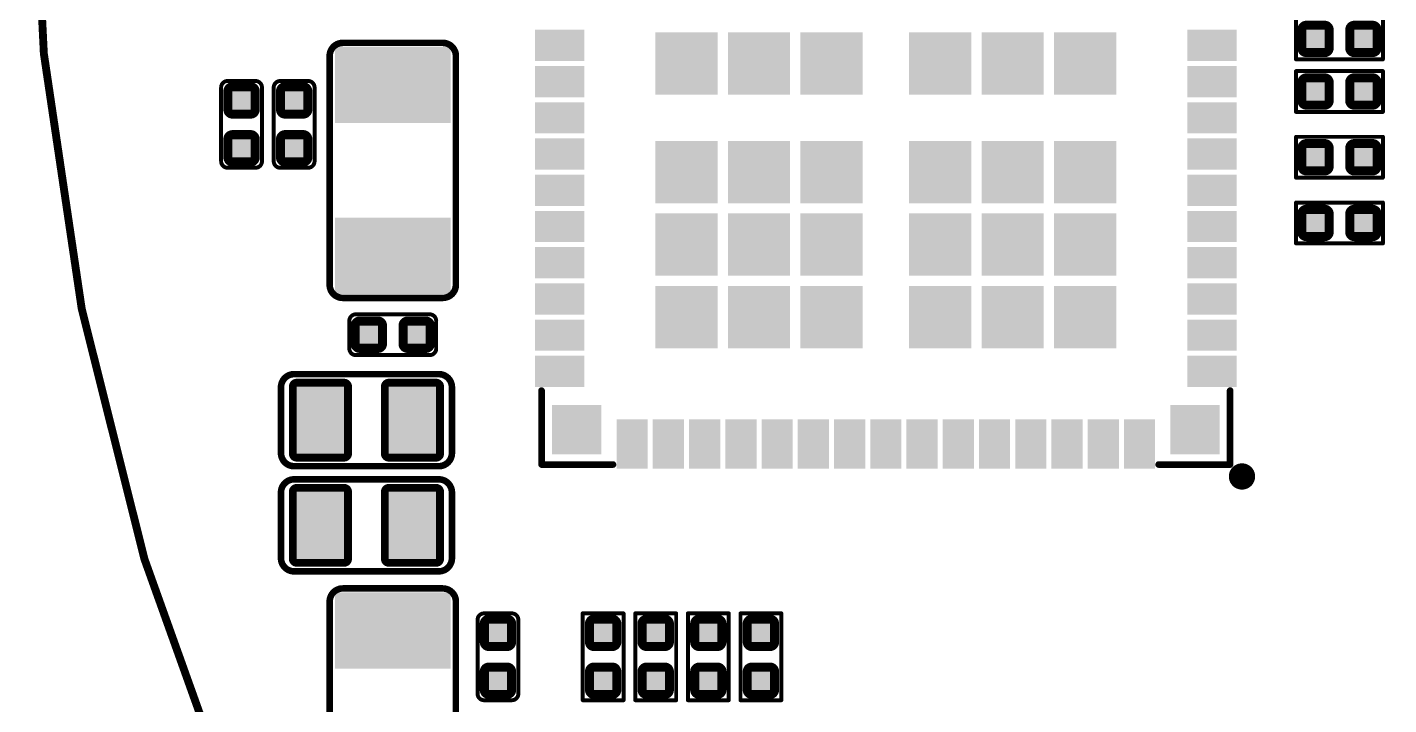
# Model space of a CAD drawing. Extents: x -51 to 158, y -52 to 51.
# Drawn here: x -50.88 to -24.57, y -17.56 to -4.47 of the extents above; entities that cross this region are included whole.
import ezdxf

# ---------------------------------------------------------------- set-up
doc = ezdxf.new("R2010")
doc.units = 0
for name, color, linetype in [('20', 213, 'CONTINUOUS'), ('21', 253, 'CONTINUOUS'), ('25', 253, 'CONTINUOUS'), ('29', 253, 'CONTINUOUS')]:
    doc.layers.add(name, color=color, linetype=linetype)

# ---------------------------------------------------------------- blocks, each defined once
blk = doc.blocks.new('RECT112512X112512R50')
at = {"const_width": 0.1758}
blk.add_lwpolyline([(0.2637, -0.1758), (0.2637, 0.1758, 0.4142), (0.1758, 0.2637), (-0.1758, 0.2637, 0.4142), (-0.2637, 0.1758), (-0.2637, -0.1758, 0.4142), (-0.1758, -0.2637), (0.1758, -0.2637, 0.4142)], format="xyb", close=True, dxfattribs=at)
blk.add_solid([(-0.2012, -0.2012), (0.2012, -0.2012), (-0.2012, 0.2012), (0.2012, 0.2012)])
blk = doc.blocks.new('RECT')
blk.add_solid([(-0.5, -0.5), (0.5, -0.5), (-0.5, 0.5), (0.5, 0.5)])
blk = doc.blocks.new('RECT195072X256032R25')
at = {"const_width": 0.1524}
blk.add_lwpolyline([(0.5334, -0.6477), (0.5334, 0.6477, 0.4142), (0.4572, 0.7239), (-0.4572, 0.7239, 0.4142), (-0.5334, 0.6477), (-0.5334, -0.6477, 0.4142), (-0.4572, -0.7239), (0.4572, -0.7239, 0.4142)], format="xyb", close=True, dxfattribs=at)
blk.add_solid([(-0.4826, -0.6731), (0.4826, -0.6731), (-0.4826, 0.6731), (0.4826, 0.6731)])

msp = doc.modelspace()

# ---------------------------------------------------------------- linework, layer by layer
at = {"layer": '20', "const_width": 0.1524}
msp.add_lwpolyline([(0, -50.8, 1), (0, 50.8, 1), (0, -50.8)], format="xyb", dxfattribs=at)
at = {"layer": '21'}
for points, const_width in [([(-26.366, -5.0935), (-26.366, -4.3045)], 0.0762), ([(-24.688, -4.3045), (-24.688, -5.0935)], 0.0762), ([(-44.7802, -4.7752), (-42.8498, -4.7752)], 0.127), ([(-45.0342, -9.4488), (-45.0342, -5.0292)], 0.127), ([(-42.5958, -5.0292), (-42.5958, -9.4488)], 0.127), ([(-24.688, -5.0935), (-26.366, -5.0935)], 0.0762), ([(-47.0035, -5.511), (-46.4685, -5.511)], 0.0762), ([(-45.9875, -5.511), (-45.4525, -5.511)], 0.0762), ([(-26.366, -5.3205), (-24.688, -5.3205)], 0.0762), ([(-26.366, -6.1095), (-26.366, -5.3205)], 0.0762), ([(-24.688, -5.3205), (-24.688, -6.1095)], 0.0762), ([(-47.1305, -7.062), (-47.1305, -5.638)], 0.0762), ([(-46.3415, -5.638), (-46.3415, -7.062)], 0.0762), ([(-46.1145, -7.062), (-46.1145, -5.638)], 0.0762), ([(-45.3255, -5.638), (-45.3255, -7.062)], 0.0762), ([(-24.688, -6.1095), (-26.366, -6.1095)], 0.0762), ([(-26.366, -6.5905), (-24.688, -6.5905)], 0.0762), ([(-26.366, -7.3795), (-26.366, -6.5905)], 0.0762), ([(-24.688, -6.5905), (-24.688, -7.3795)], 0.0762), ([(-46.4685, -7.189), (-47.0035, -7.189)], 0.0762), ([(-45.4525, -7.189), (-45.9875, -7.189)], 0.0762), ([(-24.688, -7.3795), (-26.366, -7.3795)], 0.0762), ([(-26.366, -7.8605), (-24.688, -7.8605)], 0.0762), ([(-26.366, -8.6495), (-26.366, -7.8605)], 0.0762), ([(-24.688, -7.8605), (-24.688, -8.6495)], 0.0762), ([(-24.688, -8.6495), (-26.366, -8.6495)], 0.0762), ([(-42.8498, -9.7028), (-44.7802, -9.7028)], 0.127), ([(-44.527, -10.0195), (-43.103, -10.0195)], 0.0762), ([(-44.654, -10.6815), (-44.654, -10.1465)], 0.0762), ([(-42.976, -10.1465), (-42.976, -10.6815)], 0.0762), ([(-43.103, -10.8085), (-44.527, -10.8085)], 0.0762), ([(-45.72, -11.176), (-42.926, -11.176)], 0.127), ([(-45.974, -12.7), (-45.974, -11.43)], 0.127), ([(-42.672, -11.43), (-42.672, -12.7)], 0.127), ([(-40.94, -12.923), (-40.94, -11.493)], 0.127), ([(-27.64, -12.923), (-27.64, -11.493)], 0.127), ([(-40.94, -12.923), (-39.56, -12.923)], 0.127), ([(-29.02, -12.923), (-27.64, -12.923)], 0.127), ([(-42.926, -12.954), (-45.72, -12.954)], 0.127), ([(-45.72, -13.208), (-42.926, -13.208)], 0.127), ([(-45.974, -14.732), (-45.974, -13.462)], 0.127), ([(-42.672, -13.462), (-42.672, -14.732)], 0.127), ([(-42.926, -14.986), (-45.72, -14.986)], 0.127), ([(-44.7802, -15.3162), (-42.8498, -15.3162)], 0.127), ([(-45.0342, -19.9898), (-45.0342, -15.5702)], 0.127), ([(-42.5958, -15.5702), (-42.5958, -19.9898)], 0.127), ([(-42.0505, -15.798), (-41.5155, -15.798)], 0.0762), ([(-40.1455, -17.476), (-40.1455, -15.798)], 0.0762), ([(-40.1455, -15.798), (-39.3565, -15.798)], 0.0762), ([(-39.3565, -15.798), (-39.3565, -17.476)], 0.0762), ([(-39.1295, -17.476), (-39.1295, -15.798)], 0.0762), ([(-39.1295, -15.798), (-38.3405, -15.798)], 0.0762), ([(-38.3405, -15.798), (-38.3405, -17.476)], 0.0762), ([(-38.1135, -17.476), (-38.1135, -15.798)], 0.0762), ([(-38.1135, -15.798), (-37.3245, -15.798)], 0.0762), ([(-37.3245, -15.798), (-37.3245, -17.476)], 0.0762), ([(-37.0975, -17.476), (-37.0975, -15.798)], 0.0762), ([(-37.0975, -15.798), (-36.3085, -15.798)], 0.0762), ([(-36.3085, -15.798), (-36.3085, -17.476)], 0.0762), ([(-42.1775, -17.349), (-42.1775, -15.925)], 0.0762), ([(-41.3885, -15.925), (-41.3885, -17.349)], 0.0762), ([(-41.5155, -17.476), (-42.0505, -17.476)], 0.0762), ([(-39.3565, -17.476), (-40.1455, -17.476)], 0.0762), ([(-38.3405, -17.476), (-39.1295, -17.476)], 0.0762), ([(-37.3245, -17.476), (-38.1135, -17.476)], 0.0762), ([(-36.3085, -17.476), (-37.0975, -17.476)], 0.0762)]:
    msp.add_lwpolyline(points, dxfattribs=dict(at, const_width=const_width))
for points, const_width in [([(-44.7802, -4.7752, 0.4142), (-45.0342, -5.0292)], 0.127), ([(-44.7802, -4.7435, 1), (-44.7802, -4.8069)], 0.0635), ([(-44.7802, -4.8069, 1), (-44.7802, -4.7435)], 0.0635), ([(-42.5958, -5.0292, 0.4142), (-42.8498, -4.7752)], 0.127), ([(-42.8498, -4.7435, 1), (-42.8498, -4.8069)], 0.0635), ([(-42.8498, -4.8069, 1), (-42.8498, -4.7435)], 0.0635), ([(-45.0025, -5.0292, 1), (-45.066, -5.0292)], 0.0635), ([(-42.5641, -5.0292, 1), (-42.6276, -5.0292)], 0.0635), ([(-45.066, -5.0292, 1), (-45.0025, -5.0292)], 0.0635), ([(-42.6276, -5.0292, 1), (-42.5641, -5.0292)], 0.0635), ([(-26.366, -5.0745, 1), (-26.366, -5.1126)], 0.0381), ([(-26.385, -5.0935, 1), (-26.3469, -5.0935)], 0.0381), ([(-24.7071, -5.0935, 1), (-24.669, -5.0935)], 0.0381), ([(-24.688, -5.1126, 1), (-24.688, -5.0745)], 0.0381), ([(-47.0035, -5.511, 0.4142), (-47.1305, -5.638)], 0.0762), ([(-47.0035, -5.492, 1), (-47.0035, -5.5301)], 0.0381), ([(-47.0035, -5.5301, 1), (-47.0035, -5.492)], 0.0381), ([(-46.3415, -5.638, 0.4142), (-46.4685, -5.511)], 0.0762), ([(-46.4685, -5.492, 1), (-46.4685, -5.5301)], 0.0381), ([(-46.4685, -5.5301, 1), (-46.4685, -5.492)], 0.0381), ([(-45.9875, -5.511, 0.4142), (-46.1145, -5.638)], 0.0762), ([(-45.9875, -5.492, 1), (-45.9875, -5.5301)], 0.0381), ([(-45.9875, -5.5301, 1), (-45.9875, -5.492)], 0.0381), ([(-45.3255, -5.638, 0.4142), (-45.4525, -5.511)], 0.0762), ([(-45.4525, -5.492, 1), (-45.4525, -5.5301)], 0.0381), ([(-45.4525, -5.5301, 1), (-45.4525, -5.492)], 0.0381), ([(-26.366, -5.3014, 1), (-26.366, -5.3396)], 0.0381), ([(-26.3469, -5.3205, 1), (-26.385, -5.3205)], 0.0381), ([(-24.669, -5.3205, 1), (-24.7071, -5.3205)], 0.0381), ([(-24.688, -5.3396, 1), (-24.688, -5.3014)], 0.0381), ([(-47.1115, -5.638, 1), (-47.1496, -5.638)], 0.0381), ([(-47.1496, -5.638, 1), (-47.1115, -5.638)], 0.0381), ([(-46.3225, -5.638, 1), (-46.3606, -5.638)], 0.0381), ([(-46.3606, -5.638, 1), (-46.3225, -5.638)], 0.0381), ([(-46.0954, -5.638, 1), (-46.1335, -5.638)], 0.0381), ([(-46.1335, -5.638, 1), (-46.0954, -5.638)], 0.0381), ([(-45.3065, -5.638, 1), (-45.3446, -5.638)], 0.0381), ([(-45.3446, -5.638, 1), (-45.3065, -5.638)], 0.0381), ([(-26.366, -6.0905, 1), (-26.366, -6.1286)], 0.0381), ([(-26.385, -6.1095, 1), (-26.3469, -6.1095)], 0.0381), ([(-24.7071, -6.1095, 1), (-24.669, -6.1095)], 0.0381), ([(-24.688, -6.1286, 1), (-24.688, -6.0905)], 0.0381), ([(-26.3469, -6.5905, 1), (-26.385, -6.5905)], 0.0381), ([(-26.366, -6.5715, 1), (-26.366, -6.6096)], 0.0381), ([(-24.669, -6.5905, 1), (-24.7071, -6.5905)], 0.0381), ([(-24.688, -6.6096, 1), (-24.688, -6.5715)], 0.0381), ([(-47.1305, -7.062, 0.4142), (-47.0035, -7.189)], 0.0762), ([(-47.1115, -7.062, 1), (-47.1496, -7.062)], 0.0381), ([(-47.1496, -7.062, 1), (-47.1115, -7.062)], 0.0381), ([(-46.4685, -7.189, 0.4142), (-46.3415, -7.062)], 0.0762), ([(-46.3225, -7.062, 1), (-46.3606, -7.062)], 0.0381), ([(-46.3606, -7.062, 1), (-46.3225, -7.062)], 0.0381), ([(-46.1145, -7.062, 0.4142), (-45.9875, -7.189)], 0.0762), ([(-46.0954, -7.062, 1), (-46.1335, -7.062)], 0.0381), ([(-46.1335, -7.062, 1), (-46.0954, -7.062)], 0.0381), ([(-45.4525, -7.189, 0.4142), (-45.3255, -7.062)], 0.0762), ([(-45.3065, -7.062, 1), (-45.3446, -7.062)], 0.0381), ([(-45.3446, -7.062, 1), (-45.3065, -7.062)], 0.0381), ([(-47.0035, -7.17, 1), (-47.0035, -7.2081)], 0.0381), ([(-47.0035, -7.2081, 1), (-47.0035, -7.17)], 0.0381), ([(-46.4685, -7.17, 1), (-46.4685, -7.2081)], 0.0381), ([(-46.4685, -7.2081, 1), (-46.4685, -7.17)], 0.0381), ([(-45.9875, -7.17, 1), (-45.9875, -7.2081)], 0.0381), ([(-45.9875, -7.2081, 1), (-45.9875, -7.17)], 0.0381), ([(-45.4525, -7.17, 1), (-45.4525, -7.2081)], 0.0381), ([(-45.4525, -7.2081, 1), (-45.4525, -7.17)], 0.0381), ([(-26.366, -7.3605, 1), (-26.366, -7.3986)], 0.0381), ([(-26.385, -7.3795, 1), (-26.3469, -7.3795)], 0.0381), ([(-24.7071, -7.3795, 1), (-24.669, -7.3795)], 0.0381), ([(-24.688, -7.3986, 1), (-24.688, -7.3605)], 0.0381), ([(-26.366, -7.8415, 1), (-26.366, -7.8796)], 0.0381), ([(-26.3469, -7.8605, 1), (-26.385, -7.8605)], 0.0381), ([(-24.669, -7.8605, 1), (-24.7071, -7.8605)], 0.0381), ([(-24.688, -7.8796, 1), (-24.688, -7.8415)], 0.0381), ([(-26.366, -8.6304, 1), (-26.366, -8.6685)], 0.0381), ([(-26.385, -8.6495, 1), (-26.3469, -8.6495)], 0.0381), ([(-24.7071, -8.6495, 1), (-24.669, -8.6495)], 0.0381), ([(-24.688, -8.6685, 1), (-24.688, -8.6304)], 0.0381), ([(-45.0025, -9.4488, 1), (-45.066, -9.4488)], 0.0635), ([(-45.066, -9.4488, 1), (-45.0025, -9.4488)], 0.0635), ([(-45.0342, -9.4488, 0.4142), (-44.7802, -9.7028)], 0.127), ([(-42.8498, -9.7028, 0.4142), (-42.5958, -9.4488)], 0.127), ([(-42.5641, -9.4488, 1), (-42.6276, -9.4488)], 0.0635), ([(-42.6276, -9.4488, 1), (-42.5641, -9.4488)], 0.0635), ([(-44.7802, -9.671, 1), (-44.7802, -9.7346)], 0.0635), ([(-44.7802, -9.7346, 1), (-44.7802, -9.671)], 0.0635), ([(-42.8498, -9.671, 1), (-42.8498, -9.7346)], 0.0635), ([(-42.8498, -9.7346, 1), (-42.8498, -9.671)], 0.0635), ([(-44.527, -10.0195, 0.4142), (-44.654, -10.1465)], 0.0762), ([(-44.527, -10.0005, 1), (-44.527, -10.0386)], 0.0381), ([(-44.527, -10.0386, 1), (-44.527, -10.0005)], 0.0381), ([(-42.976, -10.1465, 0.4142), (-43.103, -10.0195)], 0.0762), ([(-43.103, -10.0005, 1), (-43.103, -10.0386)], 0.0381), ([(-43.103, -10.0386, 1), (-43.103, -10.0005)], 0.0381), ([(-44.635, -10.1465, 1), (-44.6731, -10.1465)], 0.0381), ([(-44.6731, -10.1465, 1), (-44.635, -10.1465)], 0.0381), ([(-42.9569, -10.1465, 1), (-42.995, -10.1465)], 0.0381), ([(-42.995, -10.1465, 1), (-42.9569, -10.1465)], 0.0381), ([(-44.654, -10.6815, 0.4142), (-44.527, -10.8085)], 0.0762), ([(-44.635, -10.6815, 1), (-44.6731, -10.6815)], 0.0381), ([(-44.6731, -10.6815, 1), (-44.635, -10.6815)], 0.0381), ([(-44.527, -10.7895, 1), (-44.527, -10.8276)], 0.0381), ([(-44.527, -10.8276, 1), (-44.527, -10.7895)], 0.0381), ([(-43.103, -10.8085, 0.4142), (-42.976, -10.6815)], 0.0762), ([(-43.103, -10.7895, 1), (-43.103, -10.8276)], 0.0381), ([(-43.103, -10.8276, 1), (-43.103, -10.7895)], 0.0381), ([(-42.9569, -10.6815, 1), (-42.995, -10.6815)], 0.0381), ([(-42.995, -10.6815, 1), (-42.9569, -10.6815)], 0.0381), ([(-45.72, -11.176, 0.4142), (-45.974, -11.43)], 0.127), ([(-45.72, -11.1442, 1), (-45.72, -11.2078)], 0.0635), ([(-45.72, -11.2078, 1), (-45.72, -11.1442)], 0.0635), ([(-42.926, -11.1442, 1), (-42.926, -11.2078)], 0.0635), ([(-42.672, -11.43, 0.4142), (-42.926, -11.176)], 0.127), ([(-42.926, -11.2078, 1), (-42.926, -11.1442)], 0.0635), ([(-45.9423, -11.43, 1), (-46.0058, -11.43)], 0.0635), ([(-46.0058, -11.43, 1), (-45.9423, -11.43)], 0.0635), ([(-42.6403, -11.43, 1), (-42.7038, -11.43)], 0.0635), ([(-42.7038, -11.43, 1), (-42.6403, -11.43)], 0.0635), ([(-40.9083, -11.493, 1), (-40.9718, -11.493)], 0.0635), ([(-27.6083, -11.493, 1), (-27.6717, -11.493)], 0.0635), ([(-45.9423, -12.7, 1), (-46.0058, -12.7)], 0.0635), ([(-46.0058, -12.7, 1), (-45.9423, -12.7)], 0.0635), ([(-45.974, -12.7, 0.4142), (-45.72, -12.954)], 0.127), ([(-42.926, -12.954, 0.4142), (-42.672, -12.7)], 0.127), ([(-42.6403, -12.7, 1), (-42.7038, -12.7)], 0.0635), ([(-42.7038, -12.7, 1), (-42.6403, -12.7)], 0.0635), ([(-40.94, -12.8912, 1), (-40.94, -12.9548)], 0.0635), ([(-39.56, -12.9548, 1), (-39.56, -12.8912)], 0.0635), ([(-29.02, -12.8912, 1), (-29.02, -12.9548)], 0.0635), ([(-27.64, -12.9548, 1), (-27.64, -12.8912)], 0.0635), ([(-45.72, -13.208, 0.4142), (-45.974, -13.462)], 0.127), ([(-45.72, -13.1762, 1), (-45.72, -13.2398)], 0.0635), ([(-45.72, -12.9223, 1), (-45.72, -12.9858)], 0.0635), ([(-45.72, -12.9858, 1), (-45.72, -12.9223)], 0.0635), ([(-45.72, -13.2398, 1), (-45.72, -13.1762)], 0.0635), ([(-42.926, -13.1762, 1), (-42.926, -13.2398)], 0.0635), ([(-42.926, -12.9223, 1), (-42.926, -12.9858)], 0.0635), ([(-42.672, -13.462, 0.4142), (-42.926, -13.208)], 0.127), ([(-42.926, -12.9858, 1), (-42.926, -12.9223)], 0.0635), ([(-42.926, -13.2398, 1), (-42.926, -13.1762)], 0.0635), ([(-40.9718, -12.923, 1), (-40.9083, -12.923)], 0.0635), ([(-27.6717, -12.923, 1), (-27.6083, -12.923)], 0.0635), ([(-45.9423, -13.462, 1), (-46.0058, -13.462)], 0.0635), ([(-42.6403, -13.462, 1), (-42.7038, -13.462)], 0.0635), ([(-46.0058, -13.462, 1), (-45.9423, -13.462)], 0.0635), ([(-42.7038, -13.462, 1), (-42.6403, -13.462)], 0.0635), ([(-45.9423, -14.732, 1), (-46.0058, -14.732)], 0.0635), ([(-46.0058, -14.732, 1), (-45.9423, -14.732)], 0.0635), ([(-45.974, -14.732, 0.4142), (-45.72, -14.986)], 0.127), ([(-42.926, -14.986, 0.4142), (-42.672, -14.732)], 0.127), ([(-42.6403, -14.732, 1), (-42.7038, -14.732)], 0.0635), ([(-42.7038, -14.732, 1), (-42.6403, -14.732)], 0.0635), ([(-45.72, -14.9543, 1), (-45.72, -15.0178)], 0.0635), ([(-45.72, -15.0178, 1), (-45.72, -14.9543)], 0.0635), ([(-42.926, -14.9543, 1), (-42.926, -15.0178)], 0.0635), ([(-42.926, -15.0178, 1), (-42.926, -14.9543)], 0.0635), ([(-44.7802, -15.3162, 0.4142), (-45.0342, -15.5702)], 0.127), ([(-44.7802, -15.2844, 1), (-44.7802, -15.348)], 0.0635), ([(-44.7802, -15.348, 1), (-44.7802, -15.2844)], 0.0635), ([(-42.8498, -15.2844, 1), (-42.8498, -15.348)], 0.0635), ([(-42.5958, -15.5702, 0.4142), (-42.8498, -15.3162)], 0.127), ([(-42.8498, -15.348, 1), (-42.8498, -15.2844)], 0.0635), ([(-45.0025, -15.5702, 1), (-45.066, -15.5702)], 0.0635), ([(-42.5641, -15.5702, 1), (-42.6276, -15.5702)], 0.0635), ([(-45.066, -15.5702, 1), (-45.0025, -15.5702)], 0.0635), ([(-42.6276, -15.5702, 1), (-42.5641, -15.5702)], 0.0635), ([(-42.0505, -15.798, 0.4142), (-42.1775, -15.925)], 0.0762), ([(-42.0505, -15.779, 1), (-42.0505, -15.8171)], 0.0381), ([(-42.0505, -15.8171, 1), (-42.0505, -15.779)], 0.0381), ([(-41.3885, -15.925, 0.4142), (-41.5155, -15.798)], 0.0762), ([(-41.5155, -15.779, 1), (-41.5155, -15.8171)], 0.0381), ([(-41.5155, -15.8171, 1), (-41.5155, -15.779)], 0.0381), ([(-40.1455, -15.779, 1), (-40.1455, -15.8171)], 0.0381), ([(-40.1264, -15.798, 1), (-40.1645, -15.798)], 0.0381), ([(-39.3375, -15.798, 1), (-39.3756, -15.798)], 0.0381), ([(-39.3565, -15.8171, 1), (-39.3565, -15.779)], 0.0381), ([(-39.1105, -15.798, 1), (-39.1486, -15.798)], 0.0381), ([(-39.1295, -15.779, 1), (-39.1295, -15.8171)], 0.0381), ([(-38.3214, -15.798, 1), (-38.3595, -15.798)], 0.0381), ([(-38.3405, -15.8171, 1), (-38.3405, -15.779)], 0.0381), ([(-38.0945, -15.798, 1), (-38.1326, -15.798)], 0.0381), ([(-38.1135, -15.779, 1), (-38.1135, -15.8171)], 0.0381), ([(-37.3055, -15.798, 1), (-37.3436, -15.798)], 0.0381), ([(-37.3245, -15.8171, 1), (-37.3245, -15.779)], 0.0381), ([(-37.0785, -15.798, 1), (-37.1166, -15.798)], 0.0381), ([(-37.0975, -15.779, 1), (-37.0975, -15.8171)], 0.0381), ([(-36.2895, -15.798, 1), (-36.3276, -15.798)], 0.0381), ([(-36.3085, -15.8171, 1), (-36.3085, -15.779)], 0.0381), ([(-42.1585, -15.925, 1), (-42.1966, -15.925)], 0.0381), ([(-42.1966, -15.925, 1), (-42.1585, -15.925)], 0.0381), ([(-41.3695, -15.925, 1), (-41.4076, -15.925)], 0.0381), ([(-41.4076, -15.925, 1), (-41.3695, -15.925)], 0.0381), ([(-42.1775, -17.349, 0.4142), (-42.0505, -17.476)], 0.0762), ([(-42.1585, -17.349, 1), (-42.1966, -17.349)], 0.0381), ([(-42.1966, -17.349, 1), (-42.1585, -17.349)], 0.0381), ([(-41.5155, -17.476, 0.4142), (-41.3885, -17.349)], 0.0762), ([(-41.3695, -17.349, 1), (-41.4076, -17.349)], 0.0381), ([(-41.4076, -17.349, 1), (-41.3695, -17.349)], 0.0381), ([(-42.0505, -17.4569, 1), (-42.0505, -17.495)], 0.0381), ([(-42.0505, -17.495, 1), (-42.0505, -17.4569)], 0.0381), ([(-41.5155, -17.4569, 1), (-41.5155, -17.495)], 0.0381), ([(-41.5155, -17.495, 1), (-41.5155, -17.4569)], 0.0381), ([(-40.1455, -17.4569, 1), (-40.1455, -17.495)], 0.0381), ([(-40.1645, -17.476, 1), (-40.1264, -17.476)], 0.0381), ([(-39.3756, -17.476, 1), (-39.3375, -17.476)], 0.0381), ([(-39.3565, -17.495, 1), (-39.3565, -17.4569)], 0.0381), ([(-39.1486, -17.476, 1), (-39.1105, -17.476)], 0.0381), ([(-39.1295, -17.4569, 1), (-39.1295, -17.495)], 0.0381), ([(-38.3595, -17.476, 1), (-38.3214, -17.476)], 0.0381), ([(-38.3405, -17.495, 1), (-38.3405, -17.4569)], 0.0381), ([(-38.1135, -17.4569, 1), (-38.1135, -17.495)], 0.0381), ([(-38.1326, -17.476, 1), (-38.0945, -17.476)], 0.0381), ([(-37.3436, -17.476, 1), (-37.3055, -17.476)], 0.0381), ([(-37.3245, -17.495, 1), (-37.3245, -17.4569)], 0.0381), ([(-37.0975, -17.4569, 1), (-37.0975, -17.495)], 0.0381), ([(-37.1166, -17.476, 1), (-37.0785, -17.476)], 0.0381), ([(-36.3276, -17.476, 1), (-36.2895, -17.476)], 0.0381), ([(-36.3085, -17.495, 1), (-36.3085, -17.4569)], 0.0381)]:
    msp.add_lwpolyline(points, format="xyb", dxfattribs=dict(at, const_width=const_width))
at = {"layer": '25', "const_width": 0.254}
msp.add_lwpolyline([(-27.41, -13.28, 1), (-27.41, -13.026, 1), (-27.41, -13.28)], format="xyb", dxfattribs=at)

# ---------------------------------------------------------------- block references
at = {"layer": '29'}
for p in [(-25.9895, -4.699), (-25.0645, -4.699), (-25.9895, -5.715), (-25.0645, -5.715), (-25.9895, -6.985), (-25.0645, -6.985), (-25.9895, -8.255), (-25.0645, -8.255)]:
    msp.add_blockref('RECT112512X112512R50', p, dxfattribs=at)
for p, xscale, yscale, rotation in [((-40.59, -4.823), 0.6032, 0.9532, 270), ((-38.14, -5.173), 1.2032, 1.2032, 90), ((-36.74, -5.173), 1.2032, 1.2032, 90), ((-35.34, -5.173), 1.2032, 1.2032, 90), ((-27.99, -4.823), 0.6032, 0.9532, 90), ((-43.815, -5.588), 1.4732, 2.2352, 90), ((-40.59, -5.523), 0.6032, 0.9532, 270), ((-27.99, -5.523), 0.6032, 0.9532, 90), ((-40.59, -6.223), 0.6032, 0.9532, 270), ((-27.99, -6.223), 0.6032, 0.9532, 90), ((-40.59, -6.923), 0.6032, 0.9532, 270), ((-38.14, -7.273), 1.2032, 1.2032, 180), ((-36.74, -7.273), 1.2032, 1.2032, 180), ((-35.34, -7.273), 1.2032, 1.2032, 180), ((-33.24, -7.273), 1.2032, 1.2032, 270), ((-31.84, -7.273), 1.2032, 1.2032, 270), ((-30.44, -7.273), 1.2032, 1.2032, 270), ((-27.99, -6.923), 0.6032, 0.9532, 90), ((-40.59, -7.623), 0.6032, 0.9532, 270), ((-27.99, -7.623), 0.6032, 0.9532, 90), ((-43.815, -8.89), 1.4732, 2.2352, 90), ((-40.59, -8.323), 0.6032, 0.9532, 270), ((-38.14, -8.673), 1.2032, 1.2032, 180), ((-36.74, -8.673), 1.2032, 1.2032, 180), ((-35.34, -8.673), 1.2032, 1.2032, 180), ((-33.24, -8.673), 1.2032, 1.2032, 270), ((-31.84, -8.673), 1.2032, 1.2032, 270), ((-30.44, -8.673), 1.2032, 1.2032, 270), ((-27.99, -8.323), 0.6032, 0.9532, 90), ((-40.59, -9.023), 0.6032, 0.9532, 270), ((-27.99, -9.023), 0.6032, 0.9532, 90), ((-40.59, -9.723), 0.6032, 0.9532, 270), ((-27.99, -9.723), 0.6032, 0.9532, 90), ((-38.14, -10.073), 1.2032, 1.2032, 180), ((-36.74, -10.073), 1.2032, 1.2032, 180), ((-35.34, -10.073), 1.2032, 1.2032, 180), ((-33.24, -10.073), 1.2032, 1.2032, 270), ((-31.84, -10.073), 1.2032, 1.2032, 270), ((-30.44, -10.073), 1.2032, 1.2032, 270), ((-40.59, -10.423), 0.6032, 0.9532, 270), ((-27.99, -10.423), 0.6032, 0.9532, 90), ((-40.59, -11.123), 0.6032, 0.9532, 270), ((-27.99, -11.123), 0.6032, 0.9532, 90), ((-40.265, -12.248), 0.9532, 0.9532, 90), ((-28.315, -12.248), 0.9532, 0.9532, 90), ((-43.815, -16.129), 1.4732, 2.2352, 90)]:
    msp.add_blockref('RECT', p, dxfattribs=dict(at, xscale=xscale, yscale=yscale, rotation=rotation))
for p, xscale, yscale in [((-33.24, -5.173), 1.2032, 1.2032), ((-31.84, -5.173), 1.2032, 1.2032), ((-30.44, -5.173), 1.2032, 1.2032), ((-39.19, -12.523), 0.6032, 0.9532), ((-38.49, -12.523), 0.6032, 0.9532), ((-37.79, -12.523), 0.6032, 0.9532), ((-37.09, -12.523), 0.6032, 0.9532), ((-36.39, -12.523), 0.6032, 0.9532), ((-35.69, -12.523), 0.6032, 0.9532), ((-34.99, -12.523), 0.6032, 0.9532), ((-34.29, -12.523), 0.6032, 0.9532), ((-33.59, -12.523), 0.6032, 0.9532), ((-32.89, -12.523), 0.6032, 0.9532), ((-32.19, -12.523), 0.6032, 0.9532), ((-31.49, -12.523), 0.6032, 0.9532), ((-30.79, -12.523), 0.6032, 0.9532), ((-30.09, -12.523), 0.6032, 0.9532), ((-29.39, -12.523), 0.6032, 0.9532)]:
    msp.add_blockref('RECT', p, dxfattribs=dict(at, xscale=xscale, yscale=yscale))
for name, p, rotation in [('RECT112512X112512R50', (-46.736, -5.8875), 90), ('RECT112512X112512R50', (-45.72, -5.8875), 270), ('RECT112512X112512R50', (-46.736, -6.8125), 90), ('RECT112512X112512R50', (-45.72, -6.8125), 270), ('RECT112512X112512R50', (-44.2775, -10.414), 180), ('RECT112512X112512R50', (-43.3525, -10.414), 180), ('RECT195072X256032R25', (-45.212, -12.065), 180), ('RECT195072X256032R25', (-43.434, -12.065), 180), ('RECT195072X256032R25', (-45.212, -14.097), 180), ('RECT195072X256032R25', (-43.434, -14.097), 180), ('RECT112512X112512R50', (-41.783, -16.1745), 90), ('RECT112512X112512R50', (-39.751, -16.1745), 270), ('RECT112512X112512R50', (-38.735, -16.1745), 270), ('RECT112512X112512R50', (-37.719, -16.1745), 270), ('RECT112512X112512R50', (-36.703, -16.1745), 270), ('RECT112512X112512R50', (-41.783, -17.0995), 90), ('RECT112512X112512R50', (-39.751, -17.0995), 270), ('RECT112512X112512R50', (-38.735, -17.0995), 270), ('RECT112512X112512R50', (-37.719, -17.0995), 270), ('RECT112512X112512R50', (-36.703, -17.0995), 270)]:
    msp.add_blockref(name, p, dxfattribs=dict(at, rotation=rotation))

doc.saveas('drawing.dxf')
